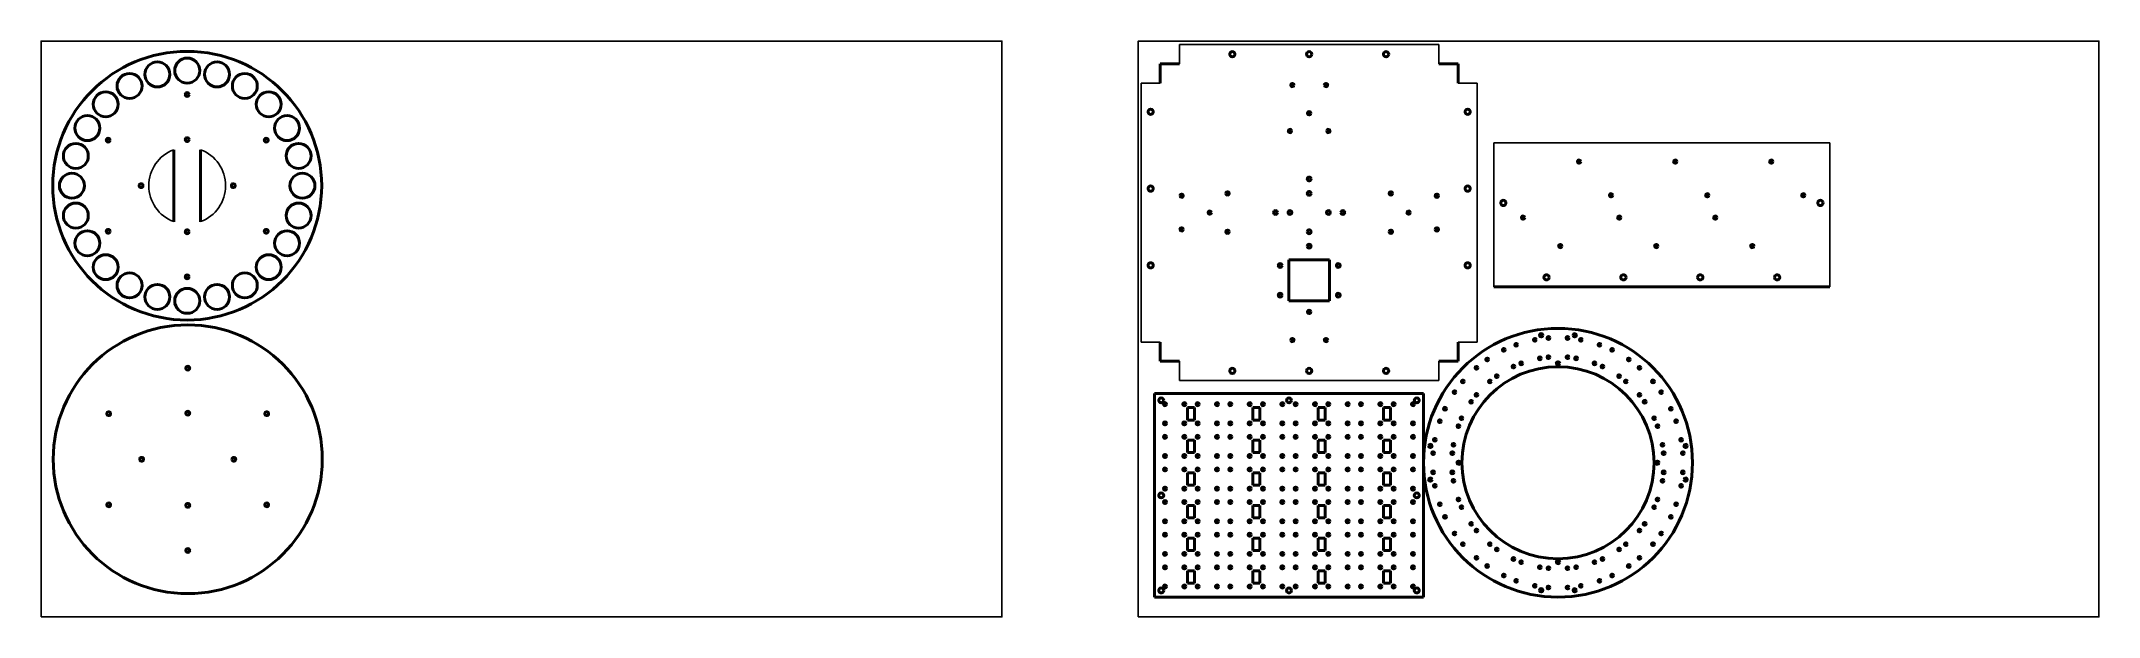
# Model space of a CAD drawing. Header units: millimetres. Extents: x 203 to 2345, y 199 to 799.
import ezdxf

# ---------------------------------------------------------------- set-up
doc = ezdxf.new("R2010")
doc.units = ezdxf.units.MM
doc.layers.add('Visible', color=7, linetype='Continuous', lineweight=40)

msp = doc.modelspace()

# ---------------------------------------------------------------- linework, layer by layer
for p, q in [((1388.1, 774.9), (1388.1, 794.9)), ((1388.1, 794.9), (1658.1, 794.9)), ((1658.1, 774.9), (1658.1, 794.9)), ((1368.1, 754.9), (1348.1, 754.9)), ((1348.1, 754.9), (1348.1, 484.9)), ((1678.1, 754.9), (1698.1, 754.9)), ((1698.1, 484.9), (1698.1, 754.9)), ((1715.2, 692.4), (2065.2, 692.4)), ((1715.2, 692.4), (1715.2, 542.4)), ((2065.2, 692.4), (2065.2, 542.4)), ((1368.1, 484.9), (1348.1, 484.9)), ((1678.1, 484.9), (1698.1, 484.9)), ((1388.1, 464.9), (1388.1, 444.9)), ((1658.1, 464.9), (1658.1, 444.9)), ((1388.1, 444.9), (1658.1, 444.9))]:
    msp.add_line(p, q)
for points in [[(203.2, 198.6), (1203.2, 198.6), (1203.2, 798.6), (203.2, 798.6)], [(1345.1, 198.6), (2345.1, 198.6), (2345.1, 798.6), (1345.1, 798.6)]]:
    msp.add_lwpolyline(points, close=True)
for start, end in [(110.4873, 249.5127), (290.4873, 69.5127)]:
    msp.add_arc((355.2, 647.9), 40, start, end)
at = {"layer": 'Visible'}
for p, q in [((1373.1, 774.9), (1368.1, 774.9)), ((1368.1, 769.9), (1368.1, 774.9)), ((1388.1, 774.9), (1373.1, 774.9)), ((1658.1, 774.9), (1673.1, 774.9)), ((1673.1, 774.9), (1678.1, 774.9)), ((1678.1, 769.9), (1678.1, 774.9)), ((1368.1, 754.9), (1368.1, 769.9)), ((1678.1, 754.9), (1678.1, 769.9)), ((341.2, 685.4), (341.2, 610.4)), ((369.2, 685.4), (369.2, 610.4)), ((1501.9, 570.5), (1544.4, 570.5)), ((1501.9, 570.5), (1501.9, 528)), ((1544.4, 570.5), (1544.4, 528)), ((2065.2, 542.4), (1715.2, 542.4)), ((1501.9, 528), (1544.4, 528)), ((1368.1, 484.9), (1368.1, 469.9)), ((1678.1, 484.9), (1678.1, 469.9)), ((1368.1, 469.9), (1368.1, 464.9)), ((1373.1, 464.9), (1368.1, 464.9)), ((1388.1, 464.9), (1373.1, 464.9)), ((1658.1, 464.9), (1673.1, 464.9)), ((1673.1, 464.9), (1678.1, 464.9)), ((1678.1, 469.9), (1678.1, 464.9)), ((1642.1, 431.2), (1362.1, 431.2)), ((1362.1, 219.2), (1362.1, 431.2)), ((1642.1, 219.2), (1642.1, 431.2)), ((1396.3, 403.7), (1396.3, 416.7)), ((1403.8, 416.7), (1396.3, 416.7)), ((1403.8, 403.7), (1403.8, 416.7)), ((1464.3, 403.7), (1464.3, 416.7)), ((1471.8, 416.7), (1464.3, 416.7)), ((1471.8, 403.7), (1471.8, 416.7)), ((1539.8, 416.7), (1532.3, 416.7)), ((1532.3, 403.7), (1532.3, 416.7)), ((1539.8, 403.7), (1539.8, 416.7)), ((1607.8, 416.7), (1600.3, 416.7)), ((1600.3, 403.7), (1600.3, 416.7)), ((1607.8, 403.7), (1607.8, 416.7)), ((1403.8, 403.7), (1396.3, 403.7)), ((1471.8, 403.7), (1464.3, 403.7)), ((1539.8, 403.7), (1532.3, 403.7)), ((1607.8, 403.7), (1600.3, 403.7)), ((1396.3, 369.7), (1396.3, 382.7)), ((1403.8, 382.7), (1396.3, 382.7)), ((1403.8, 369.7), (1396.3, 369.7)), ((1403.8, 369.7), (1403.8, 382.7)), ((1471.8, 382.7), (1464.3, 382.7)), ((1464.3, 369.7), (1464.3, 382.7)), ((1471.8, 369.7), (1464.3, 369.7)), ((1471.8, 369.7), (1471.8, 382.7)), ((1539.8, 382.7), (1532.3, 382.7)), ((1532.3, 369.7), (1532.3, 382.7)), ((1539.8, 369.7), (1532.3, 369.7)), ((1539.8, 369.7), (1539.8, 382.7)), ((1607.8, 382.7), (1600.3, 382.7)), ((1600.3, 369.7), (1600.3, 382.7)), ((1607.8, 369.7), (1600.3, 369.7)), ((1607.8, 369.7), (1607.8, 382.7)), ((1396.3, 335.7), (1396.3, 348.7)), ((1403.8, 348.7), (1396.3, 348.7)), ((1403.8, 335.7), (1403.8, 348.7)), ((1471.8, 348.7), (1464.3, 348.7)), ((1464.3, 335.7), (1464.3, 348.7)), ((1471.8, 335.7), (1471.8, 348.7)), ((1532.3, 335.7), (1532.3, 348.7)), ((1539.8, 348.7), (1532.3, 348.7)), ((1539.8, 335.7), (1539.8, 348.7)), ((1607.8, 348.7), (1600.3, 348.7)), ((1600.3, 335.7), (1600.3, 348.7)), ((1607.8, 335.7), (1607.8, 348.7)), ((1403.8, 335.7), (1396.3, 335.7)), ((1471.8, 335.7), (1464.3, 335.7)), ((1539.8, 335.7), (1532.3, 335.7)), ((1607.8, 335.7), (1600.3, 335.7)), ((1396.3, 301.7), (1396.3, 314.7)), ((1403.8, 314.7), (1396.3, 314.7)), ((1403.8, 301.7), (1396.3, 301.7)), ((1403.8, 301.7), (1403.8, 314.7)), ((1464.3, 301.7), (1464.3, 314.7)), ((1471.8, 314.7), (1464.3, 314.7)), ((1471.8, 301.7), (1464.3, 301.7)), ((1471.8, 301.7), (1471.8, 314.7)), ((1539.8, 314.7), (1532.3, 314.7)), ((1532.3, 301.7), (1532.3, 314.7)), ((1539.8, 301.7), (1532.3, 301.7)), ((1539.8, 301.7), (1539.8, 314.7)), ((1607.8, 314.7), (1600.3, 314.7)), ((1600.3, 301.7), (1600.3, 314.7)), ((1607.8, 301.7), (1600.3, 301.7)), ((1607.8, 301.7), (1607.8, 314.7)), ((1403.8, 280.7), (1396.3, 280.7)), ((1396.3, 267.7), (1396.3, 280.7)), ((1403.8, 267.7), (1403.8, 280.7)), ((1464.3, 267.7), (1464.3, 280.7)), ((1471.8, 280.7), (1464.3, 280.7)), ((1471.8, 267.7), (1471.8, 280.7)), ((1532.3, 267.7), (1532.3, 280.7)), ((1539.8, 280.7), (1532.3, 280.7)), ((1539.8, 267.7), (1539.8, 280.7)), ((1600.3, 267.7), (1600.3, 280.7)), ((1607.8, 280.7), (1600.3, 280.7)), ((1607.8, 267.7), (1607.8, 280.7)), ((1403.8, 267.7), (1396.3, 267.7)), ((1471.8, 267.7), (1464.3, 267.7)), ((1539.8, 267.7), (1532.3, 267.7)), ((1607.8, 267.7), (1600.3, 267.7)), ((1396.3, 233.7), (1396.3, 246.7)), ((1403.8, 246.7), (1396.3, 246.7)), ((1403.8, 233.7), (1403.8, 246.7)), ((1464.3, 233.7), (1464.3, 246.7)), ((1471.8, 246.7), (1464.3, 246.7)), ((1471.8, 233.7), (1471.8, 246.7)), ((1539.8, 246.7), (1532.3, 246.7)), ((1532.3, 233.7), (1532.3, 246.7)), ((1539.8, 233.7), (1539.8, 246.7)), ((1600.3, 233.7), (1600.3, 246.7)), ((1607.8, 246.7), (1600.3, 246.7)), ((1607.8, 233.7), (1607.8, 246.7)), ((1642.1, 219.2), (1362.1, 219.2)), ((1403.8, 233.7), (1396.3, 233.7)), ((1471.8, 233.7), (1464.3, 233.7)), ((1539.8, 233.7), (1532.3, 233.7)), ((1607.8, 233.7), (1600.3, 233.7))]:
    msp.add_line(p, q, dxfattribs=at)
for centre, radius in [((355.2, 647.9), 140), ((324.2, 763.8), 13), ((355.2, 767.9), 13), ((386.3, 763.8), 13), ((1443.1, 784.9), 2.75), ((1523.1, 784.9), 2.75), ((1603.1, 784.9), 2.75), ((295.2, 751.8), 13), ((415.2, 751.8), 13), ((1505.6, 752.7), 1.75), ((270.4, 732.7), 13), ((355.2, 742.9), 2), ((440.1, 732.7), 13), ((251.3, 707.9), 13), ((459.2, 707.9), 13), ((1358.1, 724.9), 2.75), ((1523.1, 723.4), 1.75), ((239.3, 678.9), 13), ((273, 695.4), 2), ((355.2, 695.9), 2), ((437.5, 695.4), 2), ((471.2, 678.9), 13), ((1503.1, 704.9), 1.75), ((1804.1, 673), 1.75), ((1904.1, 673), 1.75), ((2004.1, 673), 1.75), ((235.2, 647.9), 13), ((307.2, 647.9), 2), ((403.2, 647.9), 2), ((475.2, 647.9), 13), ((1358.1, 644.9), 2.75), ((1523.1, 654.9), 2), ((239.3, 616.8), 13), ((471.2, 616.8), 13), ((1419.6, 619.9), 1.75), ((1488.1, 619.9), 2), ((1503.1, 619.9), 2), ((1523.1, 639.9), 2), ((1608.1, 639.9), 1.75), ((1626.6, 619.9), 1.75), ((1656, 637.4), 1.75), ((1837.4, 638), 1.75), ((1937.4, 638), 1.75), ((2037.4, 638), 1.75), ((2055.2, 629.9), 2.75), ((251.3, 587.9), 13), ((273, 600.4), 2), ((355.2, 599.9), 2), ((437.5, 600.4), 2), ((459.2, 587.9), 13), ((1390.3, 602.4), 1.75), ((1438.1, 599.9), 1.75), ((1745.8, 614.6), 1.75), ((1845.8, 614.6), 1.75), ((1945.8, 614.6), 1.75), ((1784.4, 585), 1.75), ((1884.4, 585), 1.75), ((1984.4, 585), 1.75), ((270.4, 563), 13), ((295.2, 544), 13), ((415.2, 544), 13), ((440.1, 563), 13), ((1358.1, 564.9), 2.75), ((1492.9, 564.8), 2), ((324.2, 532), 13), ((355.2, 527.9), 13), ((355.2, 552.9), 2), ((386.3, 532), 13), ((1492.9, 533.8), 2), ((1770.2, 552.4), 2.75), ((1850.2, 552.4), 2.75), ((1523.1, 516.4), 1.75), ((1782.1, 359.2), 140), ((1764.6, 492), 1.75), ((1540.6, 487), 1.75), ((1725.7, 476.8), 1.5), ((1738.7, 482.2), 1.5), ((1758.1, 487.3), 1.5), ((1772.1, 489.2), 1.5), ((1792.1, 489.2), 1.5), ((1806, 487.3), 1.5), ((1825.4, 482.2), 1.5), ((1838.4, 476.8), 1.5), ((1782.1, 359.2), 100), ((1697.2, 458.2), 1.5), ((1708.4, 466.8), 1.5), ((1718.4, 449.4), 1.5), ((1735.7, 459.4), 1.5), ((1743.9, 462.8), 1.5), ((1763.2, 468), 1.5), ((1772.1, 469.2), 1.5), ((1782.1, 462.7), 1.75), ((1792.1, 469.2), 1.5), ((1800.9, 468), 1.5), ((1820.2, 462.8), 1.5), ((1828.4, 459.4), 1.5), ((1845.7, 449.4), 1.5), ((1855.7, 466.8), 1.5), ((1866.9, 458.2), 1.5), ((1674.5, 432.8), 1.5), ((1683.1, 444), 1.5), ((1697.2, 429.9), 1.5), ((1711.3, 444), 1.5), ((1852.8, 444), 1.5), ((1866.9, 429.9), 1.5), ((1881, 444), 1.5), ((1889.6, 432.8), 1.5), ((1369.1, 424.2), 2.6), ((1373.1, 420.2), 1.6), ((1393.1, 420.2), 1.6), ((1407.1, 420.2), 1.6), ((1427.1, 420.2), 1.6), ((1441.1, 420.2), 1.6), ((1461.1, 420.2), 1.6), ((1475.1, 420.2), 1.6), ((1495.1, 420.2), 1.6), ((1502.1, 424.2), 2.6), ((1509.1, 420.2), 1.6), ((1529.1, 420.2), 1.6), ((1543.1, 420.2), 1.6), ((1563.1, 420.2), 1.6), ((1577.1, 420.2), 1.6), ((1597.1, 420.2), 1.6), ((1611.1, 420.2), 1.6), ((1631.1, 420.2), 1.6), ((1635.1, 424.2), 2.6), ((1664.5, 415.5), 1.5), ((1681.8, 405.5), 1.5), ((1691.8, 422.8), 1.5), ((1872.3, 422.8), 1.5), ((1882.3, 405.5), 1.5), ((1899.6, 415.5), 1.5), ((1373.1, 400.2), 1.6), ((1373.1, 386.2), 1.6), ((1393.1, 400.2), 1.6), ((1393.1, 386.2), 1.6), ((1407.1, 400.2), 1.6), ((1407.1, 386.2), 1.6), ((1427.1, 400.2), 1.6), ((1427.1, 386.2), 1.6), ((1441.1, 400.2), 1.6), ((1441.1, 386.2), 1.6), ((1461.1, 400.2), 1.6), ((1461.1, 386.2), 1.6), ((1475.1, 400.2), 1.6), ((1475.1, 386.2), 1.6), ((1495.1, 400.2), 1.6), ((1495.1, 386.2), 1.6), ((1509.1, 400.2), 1.6), ((1509.1, 386.2), 1.6), ((1529.1, 400.2), 1.6), ((1529.1, 386.2), 1.6), ((1543.1, 400.2), 1.6), ((1543.1, 386.2), 1.6), ((1563.1, 400.2), 1.6), ((1563.1, 386.2), 1.6), ((1577.1, 400.2), 1.6), ((1577.1, 386.2), 1.6), ((1597.1, 400.2), 1.6), ((1597.1, 386.2), 1.6), ((1611.1, 400.2), 1.6), ((1611.1, 386.2), 1.6), ((1631.1, 400.2), 1.6), ((1631.1, 386.2), 1.6), ((1659.1, 402.5), 1.5), ((1678.4, 397.3), 1.5), ((1885.7, 397.3), 1.5), ((1905, 402.5), 1.5), ((1373.1, 366.2), 1.6), ((1393.1, 366.2), 1.6), ((1407.1, 366.2), 1.6), ((1427.1, 366.2), 1.6), ((1441.1, 366.2), 1.6), ((1461.1, 366.2), 1.6), ((1475.1, 366.2), 1.6), ((1495.1, 366.2), 1.6), ((1509.1, 366.2), 1.6), ((1529.1, 366.2), 1.6), ((1543.1, 366.2), 1.6), ((1563.1, 366.2), 1.6), ((1577.1, 366.2), 1.6), ((1597.1, 366.2), 1.6), ((1611.1, 366.2), 1.6), ((1631.1, 366.2), 1.6), ((1652.1, 369.2), 1.5), ((1653.9, 383.2), 1.5), ((1672.1, 369.2), 1.5), ((1673.2, 378), 1.5), ((1890.9, 378), 1.5), ((1892.1, 369.2), 1.5), ((1910.2, 383.2), 1.5), ((1912.1, 369.2), 1.5), ((1914.9, 376.7), 1.75), ((1373.1, 352.2), 1.6), ((1393.1, 352.2), 1.6), ((1407.1, 352.2), 1.6), ((1427.1, 352.2), 1.6), ((1441.1, 352.2), 1.6), ((1461.1, 352.2), 1.6), ((1475.1, 352.2), 1.6), ((1495.1, 352.2), 1.6), ((1509.1, 352.2), 1.6), ((1529.1, 352.2), 1.6), ((1543.1, 352.2), 1.6), ((1563.1, 352.2), 1.6), ((1577.1, 352.2), 1.6), ((1597.1, 352.2), 1.6), ((1611.1, 352.2), 1.6), ((1631.1, 352.2), 1.6), ((1649.2, 341.7), 1.75), ((1652.1, 349.2), 1.5), ((1672.1, 349.2), 1.5), ((1678.6, 359.2), 1.75), ((1885.6, 359.2), 1.75), ((1892.1, 349.2), 1.5), ((1912.1, 349.2), 1.5), ((1373.1, 332.2), 1.6), ((1393.1, 332.2), 1.6), ((1407.1, 332.2), 1.6), ((1427.1, 332.2), 1.6), ((1441.1, 332.2), 1.6), ((1461.1, 332.2), 1.6), ((1475.1, 332.2), 1.6), ((1495.1, 332.2), 1.6), ((1509.1, 332.2), 1.6), ((1529.1, 332.2), 1.6), ((1543.1, 332.2), 1.6), ((1563.1, 332.2), 1.6), ((1577.1, 332.2), 1.6), ((1597.1, 332.2), 1.6), ((1611.1, 332.2), 1.6), ((1631.1, 332.2), 1.6), ((1635.1, 325.2), 2.6), ((1653.9, 335.2), 1.5), ((1673.2, 340.4), 1.5), ((1678.4, 321), 1.5), ((1885.7, 321), 1.5), ((1890.9, 340.4), 1.5), ((1910.2, 335.2), 1.5), ((1373.1, 318.2), 1.6), ((1393.1, 318.2), 1.6), ((1407.1, 318.2), 1.6), ((1427.1, 318.2), 1.6), ((1441.1, 318.2), 1.6), ((1461.1, 318.2), 1.6), ((1475.1, 318.2), 1.6), ((1495.1, 318.2), 1.6), ((1509.1, 318.2), 1.6), ((1529.1, 318.2), 1.6), ((1543.1, 318.2), 1.6), ((1563.1, 318.2), 1.6), ((1577.1, 318.2), 1.6), ((1597.1, 318.2), 1.6), ((1611.1, 318.2), 1.6), ((1631.1, 318.2), 1.6), ((1659.1, 315.9), 1.5), ((1664.5, 302.8), 1.5), ((1681.8, 312.8), 1.5), ((1882.3, 312.8), 1.5), ((1899.6, 302.8), 1.5), ((1905, 315.9), 1.5), ((1373.1, 298.2), 1.6), ((1373.1, 284.2), 1.6), ((1393.1, 298.2), 1.6), ((1393.1, 284.2), 1.6), ((1407.1, 298.2), 1.6), ((1407.1, 284.2), 1.6), ((1427.1, 298.2), 1.6), ((1427.1, 284.2), 1.6), ((1441.1, 298.2), 1.6), ((1441.1, 284.2), 1.6), ((1461.1, 298.2), 1.6), ((1461.1, 284.2), 1.6), ((1475.1, 298.2), 1.6), ((1475.1, 284.2), 1.6), ((1495.1, 298.2), 1.6), ((1495.1, 284.2), 1.6), ((1509.1, 298.2), 1.6), ((1509.1, 284.2), 1.6), ((1529.1, 298.2), 1.6), ((1529.1, 284.2), 1.6), ((1543.1, 298.2), 1.6), ((1543.1, 284.2), 1.6), ((1563.1, 298.2), 1.6), ((1563.1, 284.2), 1.6), ((1577.1, 298.2), 1.6), ((1577.1, 284.2), 1.6), ((1597.1, 298.2), 1.6), ((1597.1, 284.2), 1.6), ((1611.1, 298.2), 1.6), ((1611.1, 284.2), 1.6), ((1631.1, 298.2), 1.6), ((1631.1, 284.2), 1.6), ((1674.5, 285.5), 1.5), ((1691.8, 295.5), 1.5), ((1697.2, 288.5), 1.5), ((1866.9, 288.5), 1.5), ((1872.3, 295.5), 1.5), ((1889.6, 285.5), 1.5), ((1373.1, 264.2), 1.6), ((1393.1, 264.2), 1.6), ((1407.1, 264.2), 1.6), ((1427.1, 264.2), 1.6), ((1441.1, 264.2), 1.6), ((1461.1, 264.2), 1.6), ((1475.1, 264.2), 1.6), ((1495.1, 264.2), 1.6), ((1509.1, 264.2), 1.6), ((1529.1, 264.2), 1.6), ((1543.1, 264.2), 1.6), ((1563.1, 264.2), 1.6), ((1577.1, 264.2), 1.6), ((1597.1, 264.2), 1.6), ((1611.1, 264.2), 1.6), ((1631.1, 264.2), 1.6), ((1683.1, 274.3), 1.5), ((1697.2, 260.2), 1.5), ((1711.3, 274.3), 1.5), ((1718.4, 268.9), 1.5), ((1735.7, 258.9), 1.5), ((1782.1, 255.7), 1.75), ((1828.4, 258.9), 1.5), ((1845.7, 268.9), 1.5), ((1852.8, 274.3), 1.5), ((1866.9, 260.2), 1.5), ((1881, 274.3), 1.5), ((1373.1, 250.2), 1.6), ((1393.1, 250.2), 1.6), ((1407.1, 250.2), 1.6), ((1427.1, 250.2), 1.6), ((1441.1, 250.2), 1.6), ((1461.1, 250.2), 1.6), ((1475.1, 250.2), 1.6), ((1495.1, 250.2), 1.6), ((1509.1, 250.2), 1.6), ((1529.1, 250.2), 1.6), ((1543.1, 250.2), 1.6), ((1563.1, 250.2), 1.6), ((1577.1, 250.2), 1.6), ((1597.1, 250.2), 1.6), ((1611.1, 250.2), 1.6), ((1631.1, 250.2), 1.6), ((1708.4, 251.6), 1.5), ((1725.7, 241.6), 1.5), ((1738.7, 236.2), 1.5), ((1743.9, 255.5), 1.5), ((1763.2, 250.3), 1.5), ((1772.1, 249.2), 1.5), ((1792.1, 249.2), 1.5), ((1800.9, 250.3), 1.5), ((1820.2, 255.5), 1.5), ((1825.4, 236.2), 1.5), ((1838.4, 241.6), 1.5), ((1855.7, 251.6), 1.5), ((1369.1, 226.2), 2.6), ((1373.1, 230.2), 1.6), ((1393.1, 230.2), 1.6), ((1407.1, 230.2), 1.6), ((1427.1, 230.2), 1.6), ((1441.1, 230.2), 1.6), ((1461.1, 230.2), 1.6), ((1475.1, 230.2), 1.6), ((1495.1, 230.2), 1.6), ((1502.1, 226.2), 2.6), ((1509.1, 230.2), 1.6), ((1529.1, 230.2), 1.6), ((1543.1, 230.2), 1.6), ((1563.1, 230.2), 1.6), ((1577.1, 230.2), 1.6), ((1597.1, 230.2), 1.6), ((1611.1, 230.2), 1.6), ((1631.1, 230.2), 1.6), ((1635.1, 226.2), 2.6), ((1758.1, 231), 1.5), ((1772.1, 229.2), 1.5), ((1792.1, 229.2), 1.5), ((1799.5, 226.3), 1.75), ((1806, 231), 1.5)]:
    msp.add_circle(centre, radius, dxfattribs=at)
at = {"layer": 'Visible', "extrusion": (0, 0, -1)}
for centre, radius in [((-1540.6, 752.7), 1.75), ((-1688.1, 724.9), 2.75), ((-1543.1, 704.9), 1.75), ((-1688.1, 644.9), 2.75), ((-1390.3, 637.4), 1.75), ((-1438.1, 639.9), 1.75), ((-1543.1, 619.9), 2), ((-1558.1, 619.9), 2), ((-1725.2, 629.9), 2.75), ((-1523.1, 599.9), 2), ((-1608.1, 599.9), 1.75), ((-1656, 602.4), 1.75), ((-1523.1, 584.9), 2), ((-1553.4, 564.8), 2), ((-1688.1, 564.9), 2.75), ((-1553.4, 533.8), 2), ((-1930.2, 552.4), 2.75), ((-2010.2, 552.4), 2.75), ((-355.8, 362.8), 140), ((-1799.5, 492), 1.75), ((-1505.6, 487), 1.75), ((-355.8, 457.8), 2), ((-1443.1, 454.9), 2.75), ((-1523.1, 454.9), 2.75), ((-1603.1, 454.9), 2.75), ((-273.5, 410.3), 2), ((-355.8, 410.8), 2), ((-438, 410.3), 2), ((-307.8, 362.8), 2), ((-403.8, 362.8), 2), ((-1649.2, 376.7), 1.75), ((-1914.9, 341.7), 1.75), ((-1369.1, 325.2), 2.6), ((-273.5, 315.3), 2), ((-355.8, 314.8), 2), ((-438, 315.3), 2), ((-355.8, 267.8), 2), ((-1764.6, 226.3), 1.75)]:
    msp.add_circle(centre, radius, dxfattribs=at)

doc.saveas('drawing.dxf')
